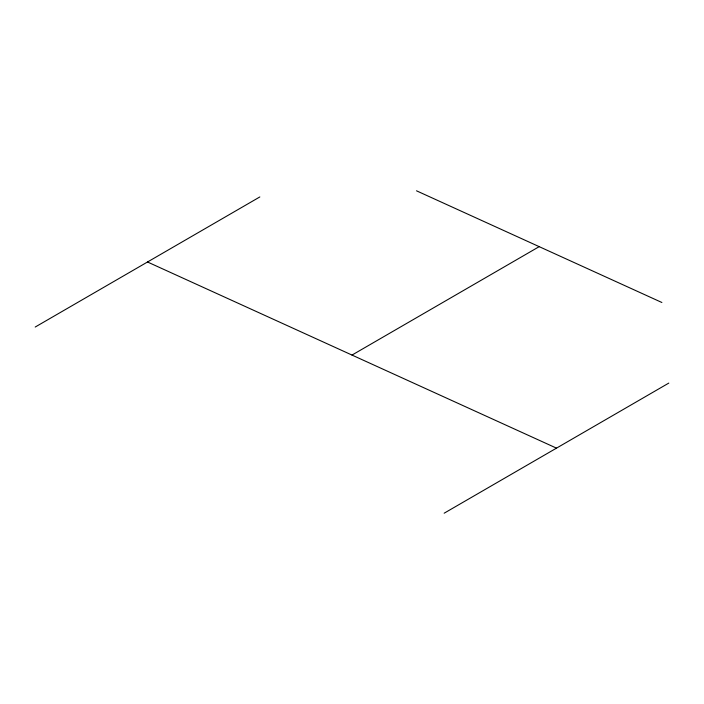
<?xml version="1.0" encoding="UTF-8"?>
<svg xmlns="http://www.w3.org/2000/svg" width="704" height="704" viewBox="0 0 704 704"><rect width="100%" height="100%" fill="white"/><g stroke="black" fill="none" stroke-linecap="round" stroke-linejoin="round"><path stroke-width="1.06" d="M35.2 327.043L259.829 196.944M352 355.071L539.194 246.646M444.171 513.198L668.8 383.09M416.495 190.802L661.883 302.491M147.514 261.994L556.486 448.14"/></g></svg>
